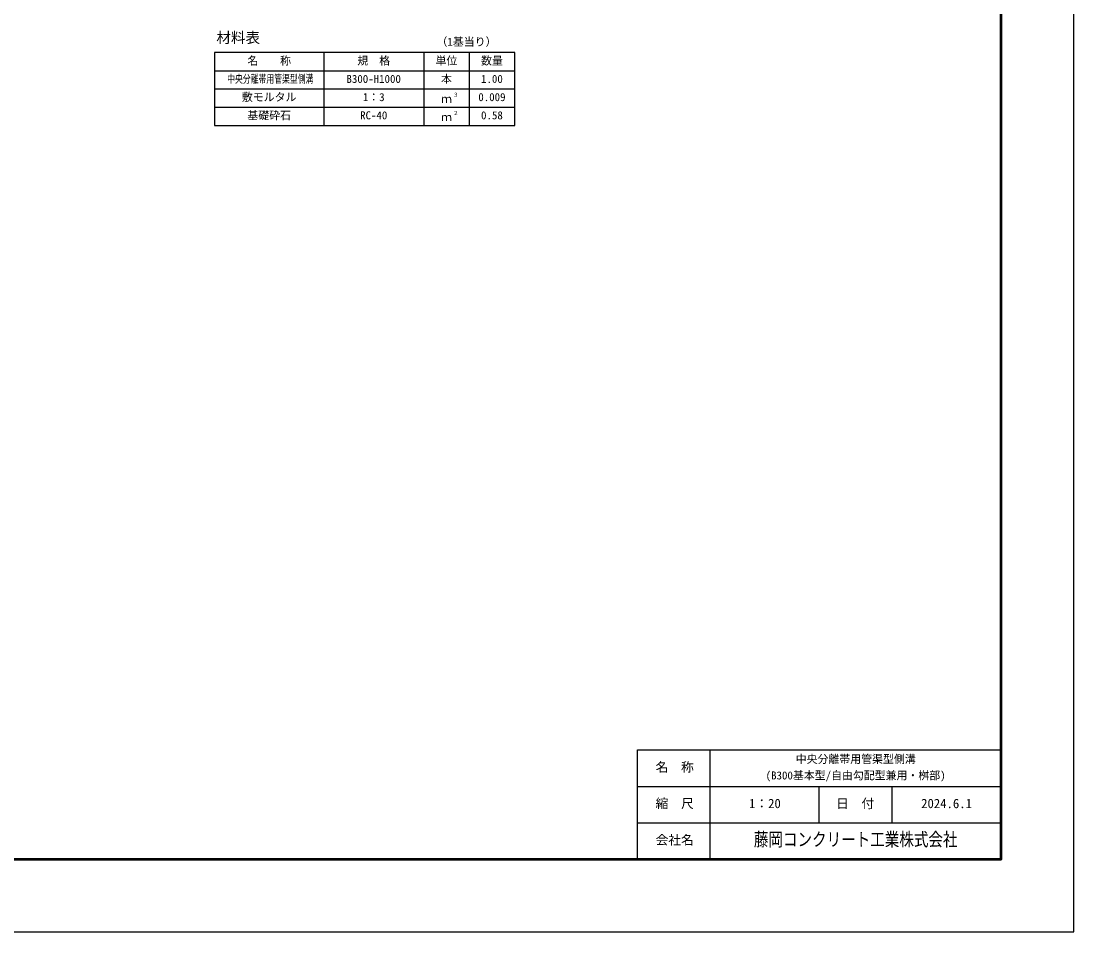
# Model space of a CAD drawing. Units: millimetres, scale not verified. Extents: x -12600 to 12600, y -5940 to 5940.
# Drawn here: x 6811 to 12600, y -5940 to -933 of the extents above; entities that cross this region are included whole.
import ezdxf
from ezdxf.enums import TextEntityAlignment as Align

# ---------------------------------------------------------------- set-up
doc = ezdxf.new("R2010")
doc.units = ezdxf.units.MM
doc.header["$LTSCALE"] = 40
for name, color, linetype, lineweight in [('0-1_Defpoints', 5, 'Continuous', 25), ('0-3_HYO', 3, 'Continuous', 25), ('0-4_HYO2', 4, 'Continuous', 25), ('0-7_TXT', 7, 'Continuous', 25), ('0-8_WAKU', 3, 'Continuous', 25), ('0-9_WAKU-LINE', 7, 'Continuous', 25)]:
    doc.layers.add(name, color=color, linetype=linetype, lineweight=lineweight)
doc.layers.add('0-A_WAKU-TXT', color=7, linetype='Continuous')
doc.styles.add('ＭＳ ゴシック', font='')
doc.styles.get('ＭＳ ゴシック').set_extended_font_data('MS Gothic')

msp = doc.modelspace()

# ---------------------------------------------------------------- linework, layer by layer
at = {"layer": '0-1_Defpoints'}
msp.add_lwpolyline([(-4200, -5940), (12600, -5940), (12600, 5940), (-4200, 5940)], close=True, dxfattribs=at)
at = {"layer": '0-3_HYO'}
for p, q in [((8475, -1106.64), (8475, -1506.64)), ((9025, -1106.64), (9025, -1506.64)), ((9275, -1106.64), (9275, -1506.64)), ((7875, -1206.64), (9525, -1206.64))]:
    msp.add_line(p, q, dxfattribs=at)
msp.add_lwpolyline([(7875, -1506.64), (9525, -1506.64), (9525, -1106.64), (7875, -1106.64)], close=True, dxfattribs=at)
at = {"layer": '0-4_HYO2'}
for p, q in [((7875, -1306.64), (9525, -1306.64)), ((7875, -1406.64), (9525, -1406.64))]:
    msp.add_line(p, q, dxfattribs=at)
at = {"layer": '0-8_WAKU'}
for p, q in [((10200, -4940), (12200, -4940)), ((10200, -5540), (10200, -4940))]:
    msp.add_line(p, q, dxfattribs=at)
at = {"layer": '0-8_WAKU', "lineweight": 50}
msp.add_lwpolyline([(-3800, -5540), (12200, -5540), (12200, 5540), (-3800, 5540)], close=True, dxfattribs=at)
at = {"layer": '0-9_WAKU-LINE'}
for p, q in [((10600, -5540), (10600, -4940)), ((10200, -5140), (12200, -5140)), ((11200, -5340), (11200, -5140)), ((11600, -5340), (11600, -5140)), ((10200, -5340), (12200, -5340))]:
    msp.add_line(p, q, dxfattribs=at)

# ---------------------------------------------------------------- texts
at = {"layer": '0-7_TXT', "style": 'ＭＳ ゴシック'}
for s, height, p in [('材料表', 58.65, (7885, -1071.64)), ('（1基当り）', 43.99, (9095, -1082.64)), ('名\u3000\u3000称', 43.99, (8055, -1186.64)), ('規\u3000格', 43.99, (8660, -1186.64)), ('単位', 43.99, (9090, -1186.64)), ('数量', 43.99, (9340, -1186.64)), ('B300-H1000', 43.99, (8600, -1286.64)), ('本', 43.99, (9120, -1286.64)), ('1.00', 43.99, (9340, -1286.64)), ('敷モルタル', 43.99, (8025, -1386.64)), ('1：3', 43.99, (8690, -1386.64)), ('３', 21.99, (9185.54, -1356.27)), ('0.009', 43.99, (9325, -1386.64)), ('ｍ', 43.99, (9120, -1396.64)), ('基礎砕石', 43.99, (8055, -1486.64)), ('RC-40', 43.99, (8675, -1486.64)), ('２', 21.99, (9185.54, -1456.27)), ('0.58', 43.99, (9340, -1486.64)), ('ｍ', 43.99, (9120, -1496.64))]:
    msp.add_text(s, height=height, dxfattribs=at).set_placement(p, align=Align.BOTTOM_LEFT)
at = {"layer": '0-7_TXT', "style": 'ＭＳ ゴシック', "width": 0.7}
msp.add_text('中央分離帯用管渠型側溝', height=43.99, dxfattribs=at).set_placement((7944, -1286.64), align=Align.BOTTOM_LEFT)
at = {"layer": '0-A_WAKU-TXT', "style": 'ＭＳ ゴシック'}
for s, height, p in [('中央分離帯用管渠型側溝', 43.99, (11070, -5025)), ('名\u3000称', 51.32, (10299.9, -5075)), ('(B300基本型/自由勾配型兼用・桝部)', 43.99, (10905, -5115)), ('縮\u3000尺', 51.32, (10299.9, -5275)), ('1：20', 51.32, (10813.5, -5275)), ('日\u3000付', 51.32, (11291.89, -5275)), ('2024.6.1', 51.32, (11760, -5275)), ('会社名', 51.32, (10299.9, -5475))]:
    msp.add_text(s, height=height, dxfattribs=at).set_placement(p, align=Align.BOTTOM_LEFT)
at = {"layer": '0-A_WAKU-TXT', "style": 'ＭＳ ゴシック', "width": 0.8}
msp.add_text('藤岡コンクリート工業株式会社', height=73.31, dxfattribs=at).set_placement((10840, -5490), align=Align.BOTTOM_LEFT)

doc.saveas('drawing.dxf')
